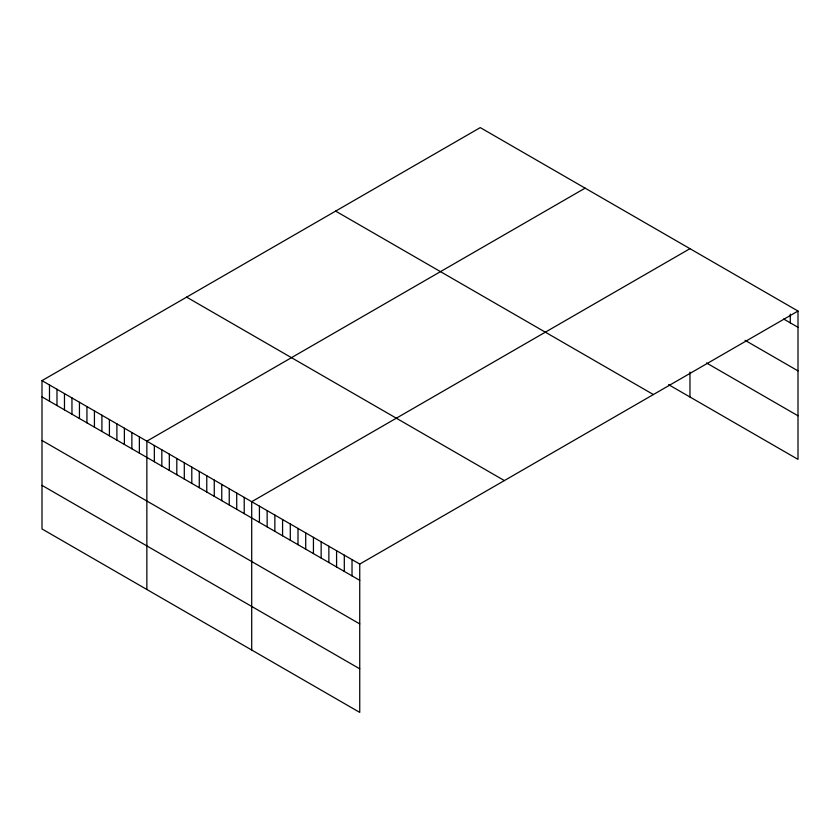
<?xml version="1.0" encoding="UTF-8"?>
<svg xmlns="http://www.w3.org/2000/svg" width="840" height="840" viewBox="0 0 840 840"><rect width="100%" height="100%" fill="white"/><g stroke="black" fill="none" stroke-linecap="round" stroke-linejoin="round"><path stroke-width="1.26" d="M798 311.052L359.741 564.081L359.741 712.394L42 528.948L42 380.635L480.26 127.607L798 311.052L798 459.365L668.567 384.647M585.113 188.139L146.853 441.168L146.853 589.491M689.966 248.672L251.706 501.701L251.706 650.024M783.668 319.032L798 327.306M745.091 340.337L798 370.881M706.503 362.964L798 415.79M335.632 211.103L653.373 394.548M186.627 297.129L504.368 480.575M42 380.635L359.741 564.081M42 396.889L359.741 580.335M42 440.475L359.741 623.91M42 485.373L359.741 668.819M790.283 314.097L790.283 322.854M689.966 372.089L689.966 396.995M352.023 559.619L352.023 575.883M344.306 555.167L344.306 571.421M336.588 550.715L336.588 566.969M328.87 546.252L328.87 562.517M321.153 541.8L321.153 558.054M313.435 537.348L313.435 553.602M305.718 532.896L305.718 549.15M298 528.433L298 544.698M290.294 523.981L290.294 540.236M282.576 519.53L282.576 535.784M274.858 515.067L274.858 531.332M267.141 510.615L267.141 526.869M259.423 506.163L259.423 522.417M244.22 497.385L244.22 513.639M236.722 493.059L236.722 509.313M229.236 488.733L229.236 504.987M221.75 484.407L221.75 500.671M214.263 480.081L214.263 496.346M206.766 475.766L206.766 492.019M199.28 471.44L199.28 487.694M191.793 467.114L191.793 483.368M184.296 462.788L184.296 479.052M176.809 458.462L176.809 474.726M169.323 454.146L169.323 470.4M161.837 449.82L161.837 466.074M154.34 445.494L154.34 461.748M139.367 436.842L139.367 453.106M131.87 432.516L131.87 448.781M124.383 428.201L124.383 444.455M116.897 423.875L116.897 440.129M109.41 419.548L109.41 435.803M101.913 415.223L101.913 431.487M94.427 410.897L94.427 427.161M86.94 406.581L86.94 422.835M79.443 402.255L79.443 418.509M71.957 397.929L71.957 414.183M64.47 393.603L64.47 409.868M56.984 389.277L56.984 405.542M49.487 384.962L49.487 401.216"/></g></svg>
